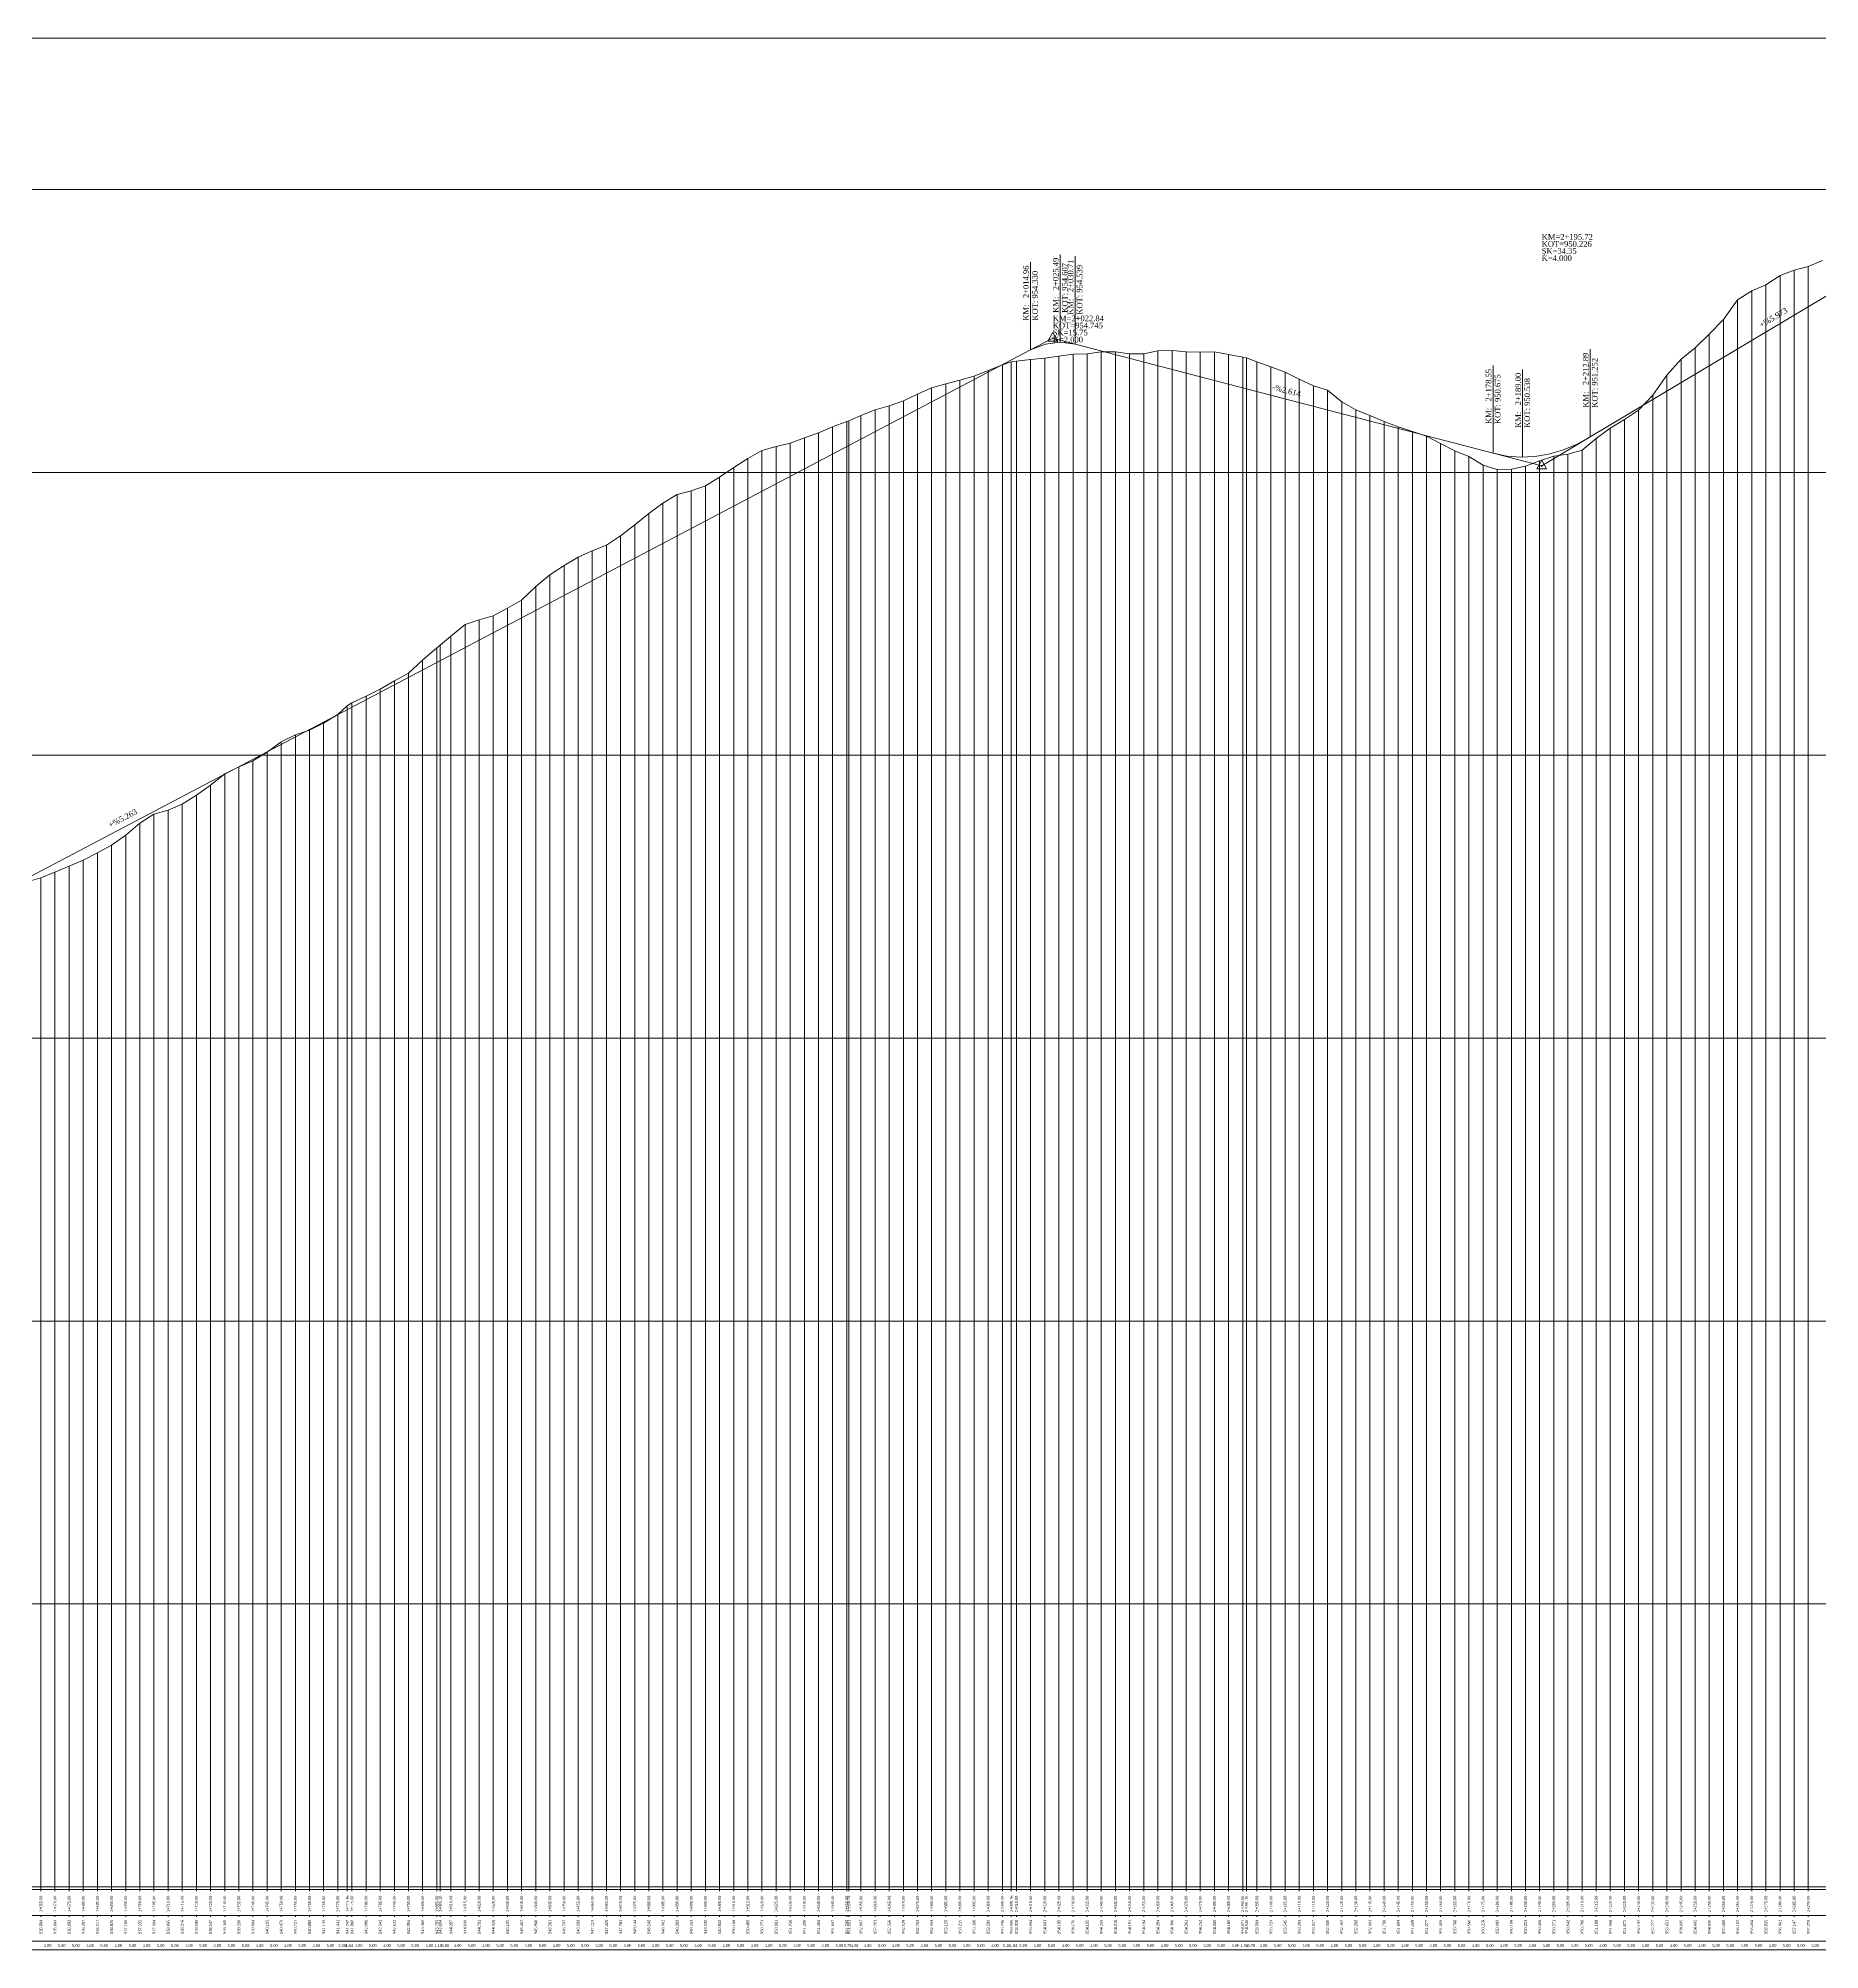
# Model space of a CAD drawing. Header units: metres. Extents: x 478603 to 489313, y 4282657 to 4289463.
# Drawn here: x 484841 to 485471, y 4288760 to 4289436 of the extents above; entities that cross this region are included whole.
import ezdxf

# ---------------------------------------------------------------- set-up
doc = ezdxf.new("R2010")
doc.units = ezdxf.units.M
for name, color, linetype, lineweight in [('PL_SEMBOL', 7, 'Continuous', 0), ('PR_ALINMAN', 1, 'Continuous', 0), ('PR_ENK_ARAMESAFE', 5, 'Continuous', 0), ('PR_ENK_EKSEN1', 5, 'Continuous', 0), ('PR_ENK_EKSEN1D', 1, 'Continuous', 0), ('PR_ENK_KM', 18, 'Continuous', 0), ('PR_ENK_Z', 96, 'Continuous', 0), ('PR_KIYAS', 153, 'Continuous', 0), ('PR_KURP', 2, 'Continuous', 0), ('PR_KURP_MIN', 30, 'Continuous', 0), ('PR_KURP_TF', 4, 'Continuous', 0), ('PR_KURP_TO', 96, 'Continuous', 0), ('PR_PROFIL', 153, 'Continuous', 0), ('PR_TANJANT', 30, 'Continuous', 0)]:
    doc.layers.add(name, color=color, linetype=linetype, lineweight=lineweight)
doc.styles.get("Standard").update_dxf_attribs({"font": 'times.ttf'})

# ---------------------------------------------------------------- blocks, each defined once
blk = doc.blocks.new('3')
at = {"layer": 'PL_SEMBOL'}
for p, q in [((0, 2), (-1.75, -1)), ((0.125, 0.125), (-0.125, -0.125)), ((-0.125, 0.125), (0.125, -0.125)), ((1.75, -1), (0, 2)), ((-1.75, -1), (1.75, -1))]:
    blk.add_line(p, q, dxfattribs=at)

msp = doc.modelspace()

# ---------------------------------------------------------------- linework, layer by layer
at = {"layer": 'PR_ALINMAN'}
for p, q in [((485389.93, 4289295.06), (485522.51, 4289374.24)), ((484552.77, 4288989.39), (485192, 4289325.84)), ((485207.76, 4289327.92), (485355.59, 4289289.29))]:
    msp.add_line(p, q, dxfattribs=at)
at = {"layer": 'PR_ENK_EKSEN1'}
for p, q in [((485457.04, 4289352.16), (485462.04, 4289354.01)), ((485462.04, 4289354.01), (485467.04, 4289355.32)), ((485467.04, 4289355.32), (485472.04, 4289357.44)), ((485442.04, 4289343.57), (485447.04, 4289346.68)), ((485447.04, 4289346.68), (485452.04, 4289348.89)), ((485452.04, 4289348.89), (485457.04, 4289352.16)), ((485437.04, 4289336.63), (485442.04, 4289343.57)), ((485432.04, 4289331.44), (485437.04, 4289336.63)), ((485232.04, 4289324.48), (485237.04, 4289325.48)), ((485237.04, 4289325.48), (485242.04, 4289325.6)), ((485242.04, 4289325.6), (485247.04, 4289325.15)), ((485422.04, 4289322.58), (485427.04, 4289326.58)), ((485427.04, 4289326.58), (485432.04, 4289331.44)), ((485177.04, 4289318.53), (485182.04, 4289320.5)), ((485182.04, 4289320.5), (485185.2, 4289321.58)), ((485185.2, 4289321.58), (485187.04, 4289321.81)), ((485187.04, 4289321.81), (485192.04, 4289322.48)), ((485192.04, 4289322.48), (485197.04, 4289322.96)), ((485197.04, 4289322.96), (485202.04, 4289323.58)), ((485202.04, 4289323.58), (485207.04, 4289324.3)), ((485207.04, 4289324.3), (485212.04, 4289324.48)), ((485212.04, 4289324.48), (485217.04, 4289325.13)), ((485217.04, 4289325.13), (485222.04, 4289325.12)), ((485222.04, 4289325.12), (485227.04, 4289324.45)), ((485227.04, 4289324.45), (485232.04, 4289324.48)), ((485247.04, 4289325.15), (485252.04, 4289325.06)), ((485252.04, 4289325.06), (485257.04, 4289325.21)), ((485257.04, 4289325.21), (485262.04, 4289324.23)), ((485262.04, 4289324.23), (485267.04, 4289323.25)), ((485267.04, 4289323.25), (485268.34, 4289322.99)), ((485268.34, 4289322.99), (485272.04, 4289321.67)), ((485272.04, 4289321.67), (485277.04, 4289319.83)), ((485277.04, 4289319.83), (485282.04, 4289317.98)), ((485417.04, 4289316.85), (485422.04, 4289322.58)), ((485152.04, 4289310.16), (485157.04, 4289312.47)), ((485157.04, 4289312.47), (485162.04, 4289313.79)), ((485162.04, 4289313.79), (485167.04, 4289315.09)), ((485167.04, 4289315.09), (485172.04, 4289316.52)), ((485172.04, 4289316.52), (485177.04, 4289318.53)), ((485282.04, 4289317.98), (485287.04, 4289315.53)), ((485287.04, 4289315.53), (485292.04, 4289313.11)), ((485292.04, 4289313.11), (485297.04, 4289311.64)), ((485412.04, 4289309.8), (485417.04, 4289316.85)), ((485137.04, 4289304.66), (485142.04, 4289306.1)), ((485142.04, 4289306.1), (485147.04, 4289307.83)), ((485147.04, 4289307.83), (485152.04, 4289310.16)), ((485297.04, 4289311.64), (485302.04, 4289307.51)), ((485302.04, 4289307.51), (485307.04, 4289304.7)), ((485407.04, 4289304.51), (485412.04, 4289309.8)), ((485117.04, 4289296.57), (485122.04, 4289298.61)), ((485122.04, 4289298.61), (485127.04, 4289300.5)), ((485127.04, 4289300.5), (485127.74, 4289300.74)), ((485127.74, 4289300.74), (485132.04, 4289302.61)), ((485132.04, 4289302.61), (485137.04, 4289304.66)), ((485307.04, 4289304.7), (485312.04, 4289302.67)), ((485312.04, 4289302.67), (485317.04, 4289300.51)), ((485317.04, 4289300.51), (485322.04, 4289298.67)), ((485322.04, 4289298.67), (485327.04, 4289297.03)), ((485397.04, 4289298.22), (485402.04, 4289301.29)), ((485402.04, 4289301.29), (485407.04, 4289304.51)), ((485102.04, 4289291.65), (485107.04, 4289292.89)), ((485107.04, 4289292.89), (485112.04, 4289294.72)), ((485112.04, 4289294.72), (485117.04, 4289296.57)), ((485327.04, 4289297.03), (485332.04, 4289295.31)), ((485332.04, 4289295.31), (485337.04, 4289292.73)), ((485337.04, 4289292.73), (485342.04, 4289290.21)), ((485387.04, 4289290.4), (485392.04, 4289294.52)), ((485392.04, 4289294.52), (485397.04, 4289298.22)), ((485087.04, 4289284.21), (485092.04, 4289287.42)), ((485092.04, 4289287.42), (485097.04, 4289290.27)), ((485097.04, 4289290.27), (485102.04, 4289291.65)), ((485342.04, 4289290.21), (485347.04, 4289288.2)), ((485347.04, 4289288.2), (485352.04, 4289285.13)), ((485352.04, 4289285.13), (485357.04, 4289283.53)), ((485367.04, 4289284.76), (485372.04, 4289286.61)), ((485372.04, 4289286.61), (485377.04, 4289288.25)), ((485377.04, 4289288.25), (485382.04, 4289288.96)), ((485382.04, 4289288.96), (485387.04, 4289290.4)), ((485077.04, 4289277.84), (485082.04, 4289280.86)), ((485082.04, 4289280.86), (485087.04, 4289284.21)), ((485357.04, 4289283.53), (485362.04, 4289283.63)), ((485362.04, 4289283.63), (485367.04, 4289284.76)), ((485057.04, 4289268), (485062.04, 4289271.66)), ((485062.04, 4289271.66), (485067.04, 4289274.73)), ((485067.04, 4289274.73), (485072.04, 4289276.06)), ((485072.04, 4289276.06), (485077.04, 4289277.84)), ((485052.04, 4289263.98), (485057.04, 4289268)), ((485042.04, 4289256.81), (485047.04, 4289260.16)), ((485047.04, 4289260.16), (485052.04, 4289263.98)), ((485027.04, 4289249.61), (485032.04, 4289252.53)), ((485032.04, 4289252.53), (485037.04, 4289254.76)), ((485037.04, 4289254.76), (485042.04, 4289256.81)), ((485017.04, 4289242.22), (485022.04, 4289246.34)), ((485022.04, 4289246.34), (485027.04, 4289249.61)), ((485012.04, 4289237.41), (485017.04, 4289242.22)), ((484997.04, 4289230.45), (485002.04, 4289231.82)), ((485002.04, 4289231.82), (485007.04, 4289234.49)), ((485007.04, 4289234.49), (485012.04, 4289237.41)), ((484983.23, 4289221.47), (484987.04, 4289224.61)), ((484987.04, 4289224.61), (484992.04, 4289228.72)), ((484992.04, 4289228.72), (484997.04, 4289230.45)), ((484977.04, 4289216.19), (484982.04, 4289220.49)), ((484982.04, 4289220.49), (484983.23, 4289221.47)), ((484967.04, 4289208.86), (484972.04, 4289211.57)), ((484972.04, 4289211.57), (484977.04, 4289216.19)), ((484957.04, 4289203.4), (484962.04, 4289205.94)), ((484962.04, 4289205.94), (484967.04, 4289208.86)), ((484947.04, 4289196.95), (484950.4, 4289200.01)), ((484950.4, 4289200.01), (484952.04, 4289201.13)), ((484952.04, 4289201.13), (484957.04, 4289203.4)), ((484932.04, 4289189.74), (484937.04, 4289191.42)), ((484937.04, 4289191.42), (484942.04, 4289193.93)), ((484942.04, 4289193.93), (484947.04, 4289196.95)), ((484917.04, 4289180.58), (484922.04, 4289183.68)), ((484922.04, 4289183.68), (484927.04, 4289187.33)), ((484927.04, 4289187.33), (484932.04, 4289189.74)), ((484907.04, 4289175.99), (484912.04, 4289178.44)), ((484912.04, 4289178.44), (484917.04, 4289180.58)), ((484897.04, 4289168.39), (484902.04, 4289172)), ((484902.04, 4289172), (484907.04, 4289175.99)), ((484887.04, 4289163.19), (484892.04, 4289165.3)), ((484892.04, 4289165.3), (484897.04, 4289168.39)), ((484872.04, 4289154.33), (484877.04, 4289158.48)), ((484877.04, 4289158.48), (484882.04, 4289161.68)), ((484882.04, 4289161.68), (484887.04, 4289163.19)), ((484862.04, 4289148.05), (484867.04, 4289150.78)), ((484867.04, 4289150.78), (484872.04, 4289154.33)), ((484847.04, 4289141.23), (484852.04, 4289143.36)), ((484852.04, 4289143.36), (484857.04, 4289145.41)), ((484857.04, 4289145.41), (484862.04, 4289148.05)), ((484837.04, 4289137.76), (484842.04, 4289139.17)), ((484842.04, 4289139.17), (484847.04, 4289141.23))]:
    msp.add_line(p, q, dxfattribs=at)
at = {"layer": 'PR_ENK_EKSEN1D'}
for p, q in [((485462.04, 4288781.54), (485462.04, 4289354.01)), ((485467.04, 4288781.54), (485467.04, 4289355.32)), ((485447.04, 4288781.54), (485447.04, 4289346.68)), ((485452.04, 4288781.54), (485452.04, 4289348.89)), ((485457.04, 4288781.54), (485457.04, 4289352.16)), ((485442.04, 4288781.54), (485442.04, 4289343.57)), ((485437.04, 4288781.54), (485437.04, 4289336.63)), ((485237.04, 4288781.54), (485237.04, 4289325.48)), ((485242.04, 4288781.54), (485242.04, 4289325.6)), ((485427.04, 4288781.54), (485427.04, 4289326.58)), ((485432.04, 4288781.54), (485432.04, 4289331.44)), ((485182.04, 4288781.54), (485182.04, 4289320.5)), ((485185.2, 4288781.54), (485185.2, 4289321.58)), ((485187.04, 4288781.54), (485187.04, 4289321.81)), ((485192.04, 4288781.54), (485192.04, 4289322.48)), ((485197.04, 4288781.54), (485197.04, 4289322.96)), ((485202.04, 4288781.54), (485202.04, 4289323.58)), ((485207.04, 4288781.54), (485207.04, 4289324.3)), ((485212.04, 4288781.54), (485212.04, 4289324.48)), ((485217.04, 4288781.54), (485217.04, 4289325.13)), ((485222.04, 4288781.54), (485222.04, 4289325.12)), ((485227.04, 4288781.54), (485227.04, 4289324.45)), ((485232.04, 4288781.54), (485232.04, 4289324.48)), ((485247.04, 4288781.54), (485247.04, 4289325.15)), ((485252.04, 4288781.54), (485252.04, 4289325.06)), ((485257.04, 4288781.54), (485257.04, 4289325.21)), ((485262.04, 4288781.54), (485262.04, 4289324.23)), ((485267.04, 4288781.54), (485267.04, 4289323.25)), ((485268.34, 4288781.54), (485268.34, 4289322.99)), ((485272.04, 4288781.54), (485272.04, 4289321.67)), ((485277.04, 4288781.54), (485277.04, 4289319.83)), ((485422.04, 4288781.54), (485422.04, 4289322.58)), ((485157.04, 4288781.54), (485157.04, 4289312.47)), ((485162.04, 4288781.54), (485162.04, 4289313.79)), ((485167.04, 4288781.54), (485167.04, 4289315.09)), ((485172.04, 4288781.54), (485172.04, 4289316.52)), ((485177.04, 4288781.54), (485177.04, 4289318.53)), ((485282.04, 4288781.54), (485282.04, 4289317.98)), ((485287.04, 4288781.54), (485287.04, 4289315.53)), ((485292.04, 4288781.54), (485292.04, 4289313.11)), ((485417.04, 4288781.54), (485417.04, 4289316.85)), ((485142.04, 4288781.54), (485142.04, 4289306.1)), ((485147.04, 4288781.54), (485147.04, 4289307.83)), ((485152.04, 4288781.54), (485152.04, 4289310.16)), ((485297.04, 4288781.54), (485297.04, 4289311.64)), ((485302.04, 4288781.54), (485302.04, 4289307.51)), ((485412.04, 4288781.54), (485412.04, 4289309.8)), ((485122.04, 4288781.54), (485122.04, 4289298.61)), ((485127.04, 4288781.54), (485127.04, 4289300.5)), ((485127.74, 4288781.54), (485127.74, 4289300.74)), ((485132.04, 4288781.54), (485132.04, 4289302.61)), ((485137.04, 4288781.54), (485137.04, 4289304.66)), ((485307.04, 4288781.54), (485307.04, 4289304.7)), ((485312.04, 4288781.54), (485312.04, 4289302.67)), ((485317.04, 4288781.54), (485317.04, 4289300.51)), ((485322.04, 4288781.54), (485322.04, 4289298.67)), ((485402.04, 4288781.54), (485402.04, 4289301.29)), ((485407.04, 4288781.54), (485407.04, 4289304.51)), ((485107.04, 4288781.54), (485107.04, 4289292.89)), ((485112.04, 4288781.54), (485112.04, 4289294.72)), ((485117.04, 4288781.54), (485117.04, 4289296.57)), ((485327.04, 4288781.54), (485327.04, 4289297.03)), ((485332.04, 4288781.54), (485332.04, 4289295.31)), ((485337.04, 4288781.54), (485337.04, 4289292.73)), ((485392.04, 4288781.54), (485392.04, 4289294.52)), ((485397.04, 4288781.54), (485397.04, 4289298.22)), ((485092.04, 4288781.54), (485092.04, 4289287.42)), ((485097.04, 4288781.54), (485097.04, 4289290.27)), ((485102.04, 4288781.54), (485102.04, 4289291.65)), ((485342.04, 4288781.54), (485342.04, 4289290.21)), ((485347.04, 4288781.54), (485347.04, 4289288.2)), ((485352.04, 4288781.54), (485352.04, 4289285.13)), ((485372.04, 4288781.54), (485372.04, 4289286.61)), ((485377.04, 4288781.54), (485377.04, 4289288.25)), ((485382.04, 4288781.54), (485382.04, 4289288.96)), ((485387.04, 4288781.54), (485387.04, 4289290.4)), ((485082.04, 4288781.54), (485082.04, 4289280.86)), ((485087.04, 4288781.54), (485087.04, 4289284.21)), ((485357.04, 4288781.54), (485357.04, 4289283.53)), ((485362.04, 4288781.54), (485362.04, 4289283.63)), ((485367.04, 4288781.54), (485367.04, 4289284.76)), ((485062.04, 4288781.54), (485062.04, 4289271.66)), ((485067.04, 4288781.54), (485067.04, 4289274.73)), ((485072.04, 4288781.54), (485072.04, 4289276.06)), ((485077.04, 4288781.54), (485077.04, 4289277.84)), ((485057.04, 4288781.54), (485057.04, 4289268)), ((485047.04, 4288781.54), (485047.04, 4289260.16)), ((485052.04, 4288781.54), (485052.04, 4289263.98)), ((485032.04, 4288781.54), (485032.04, 4289252.53)), ((485037.04, 4288781.54), (485037.04, 4289254.76)), ((485042.04, 4288781.54), (485042.04, 4289256.81)), ((485022.04, 4288781.54), (485022.04, 4289246.34)), ((485027.04, 4288781.54), (485027.04, 4289249.61)), ((485017.04, 4288781.54), (485017.04, 4289242.22)), ((485002.04, 4288781.54), (485002.04, 4289231.82)), ((485007.04, 4288781.54), (485007.04, 4289234.49)), ((485012.04, 4288781.54), (485012.04, 4289237.41)), ((484987.04, 4288781.54), (484987.04, 4289224.61)), ((484992.04, 4288781.54), (484992.04, 4289228.72)), ((484997.04, 4288781.54), (484997.04, 4289230.45)), ((484982.04, 4288781.54), (484982.04, 4289220.49)), ((484983.23, 4288781.54), (484983.23, 4289221.47)), ((484972.04, 4288781.54), (484972.04, 4289211.57)), ((484977.04, 4288781.54), (484977.04, 4289216.19)), ((484962.04, 4288781.54), (484962.04, 4289205.94)), ((484967.04, 4288781.54), (484967.04, 4289208.86)), ((484950.4, 4288781.54), (484950.4, 4289200.01)), ((484952.04, 4288781.54), (484952.04, 4289201.13)), ((484957.04, 4288781.54), (484957.04, 4289203.4)), ((484937.04, 4288781.54), (484937.04, 4289191.42)), ((484942.04, 4288781.54), (484942.04, 4289193.93)), ((484947.04, 4288781.54), (484947.04, 4289196.95)), ((484922.04, 4288781.54), (484922.04, 4289183.68)), ((484927.04, 4288781.54), (484927.04, 4289187.33)), ((484932.04, 4288781.54), (484932.04, 4289189.74)), ((484912.04, 4288781.54), (484912.04, 4289178.44)), ((484917.04, 4288781.54), (484917.04, 4289180.58)), ((484902.04, 4288781.54), (484902.04, 4289172)), ((484907.04, 4288781.54), (484907.04, 4289175.99)), ((484892.04, 4288781.54), (484892.04, 4289165.3)), ((484897.04, 4288781.54), (484897.04, 4289168.39)), ((484877.04, 4288781.54), (484877.04, 4289158.48)), ((484882.04, 4288781.54), (484882.04, 4289161.68)), ((484887.04, 4288781.54), (484887.04, 4289163.19)), ((484867.04, 4288781.54), (484867.04, 4289150.78)), ((484872.04, 4288781.54), (484872.04, 4289154.33)), ((484852.04, 4288781.54), (484852.04, 4289143.36)), ((484857.04, 4288781.54), (484857.04, 4289145.41)), ((484862.04, 4288781.54), (484862.04, 4289148.05)), ((484842.04, 4288781.54), (484842.04, 4289139.17)), ((484847.04, 4288781.54), (484847.04, 4289141.23))]:
    msp.add_line(p, q, dxfattribs=at)
at = {"layer": 'PR_KIYAS'}
for p, q in [((483177.04, 4289382.54), (486082.53, 4289382.54)), ((483177.04, 4289282.54), (486082.53, 4289282.54)), ((483177.04, 4289182.54), (486082.53, 4289182.54)), ((483177.04, 4289082.54), (486082.53, 4289082.54)), ((483177.04, 4288982.54), (486082.53, 4288982.54)), ((483177.04, 4288882.54), (486082.53, 4288882.54)), ((483177.04, 4288782.54), (486082.53, 4288782.54))]:
    msp.add_line(p, q, dxfattribs=at)
at = {"layer": 'PR_KURP'}
for p, q in [((485192, 4289325.84), (485197.25, 4289327.91)), ((485197.25, 4289327.91), (485202.5, 4289328.61)), ((485202.5, 4289328.61), (485207.76, 4289327.92)), ((485380.12, 4289290.4), (485385.03, 4289292.43)), ((485385.03, 4289292.43), (485389.93, 4289295.06)), ((485355.59, 4289289.29), (485360.49, 4289288.31)), ((485360.49, 4289288.31), (485365.4, 4289287.93)), ((485365.4, 4289287.93), (485370.31, 4289288.15)), ((485370.31, 4289288.15), (485375.21, 4289288.97)), ((485375.21, 4289288.97), (485380.12, 4289290.4))]:
    msp.add_line(p, q, dxfattribs=at)
at = {"layer": 'PR_KURP_MIN'}
for p, q in [((485202.53, 4289328.61), (485202.53, 4289359.61)), ((485366.04, 4289287.92), (485366.04, 4289318.92))]:
    msp.add_line(p, q, dxfattribs=at)
at = {"layer": 'PR_KURP_TF'}
for p, q in [((485207.76, 4289327.92), (485207.76, 4289358.92)), ((485389.93, 4289295.06), (485389.93, 4289326.06))]:
    msp.add_line(p, q, dxfattribs=at)
at = {"layer": 'PR_KURP_TO'}
for p, q in [((485192, 4289325.84), (485192, 4289356.84)), ((485355.59, 4289289.29), (485355.59, 4289320.29))]:
    msp.add_line(p, q, dxfattribs=at)
at = {"layer": 'PR_PROFIL'}
for p, q in [((483177.04, 4289436.01), (486082.53, 4289436.01)), ((483157.04, 4288781.54), (486082.53, 4288781.54)), ((484842.04, 4288781.04), (484842.04, 4288781.54)), ((484847.04, 4288781.04), (484847.04, 4288781.54)), ((484852.04, 4288781.04), (484852.04, 4288781.54)), ((484857.04, 4288781.04), (484857.04, 4288781.54)), ((484862.04, 4288781.04), (484862.04, 4288781.54)), ((484867.04, 4288781.04), (484867.04, 4288781.54)), ((484872.04, 4288781.04), (484872.04, 4288781.54)), ((484877.04, 4288781.04), (484877.04, 4288781.54)), ((484882.04, 4288781.04), (484882.04, 4288781.54)), ((484887.04, 4288781.04), (484887.04, 4288781.54)), ((484892.04, 4288781.04), (484892.04, 4288781.54)), ((484897.04, 4288781.04), (484897.04, 4288781.54)), ((484902.04, 4288781.04), (484902.04, 4288781.54)), ((484907.04, 4288781.04), (484907.04, 4288781.54)), ((484912.04, 4288781.04), (484912.04, 4288781.54)), ((484917.04, 4288781.04), (484917.04, 4288781.54)), ((484922.04, 4288781.04), (484922.04, 4288781.54)), ((484927.04, 4288781.04), (484927.04, 4288781.54)), ((484932.04, 4288781.04), (484932.04, 4288781.54)), ((484937.04, 4288781.04), (484937.04, 4288781.54)), ((484942.04, 4288781.04), (484942.04, 4288781.54)), ((484947.04, 4288781.04), (484947.04, 4288781.54)), ((484950.4, 4288781.04), (484950.4, 4288781.54)), ((484952.04, 4288781.04), (484952.04, 4288781.54)), ((484957.04, 4288781.04), (484957.04, 4288781.54)), ((484962.04, 4288781.04), (484962.04, 4288781.54)), ((484967.04, 4288781.04), (484967.04, 4288781.54)), ((484972.04, 4288781.04), (484972.04, 4288781.54)), ((484977.04, 4288781.04), (484977.04, 4288781.54)), ((484982.04, 4288781.04), (484982.04, 4288781.54)), ((484983.23, 4288781.04), (484983.23, 4288781.54)), ((484987.04, 4288781.04), (484987.04, 4288781.54)), ((484992.04, 4288781.04), (484992.04, 4288781.54)), ((484997.04, 4288781.04), (484997.04, 4288781.54)), ((485002.04, 4288781.04), (485002.04, 4288781.54)), ((485007.04, 4288781.04), (485007.04, 4288781.54)), ((485012.04, 4288781.04), (485012.04, 4288781.54)), ((485017.04, 4288781.04), (485017.04, 4288781.54)), ((485022.04, 4288781.04), (485022.04, 4288781.54)), ((485027.04, 4288781.04), (485027.04, 4288781.54)), ((485032.04, 4288781.04), (485032.04, 4288781.54)), ((485037.04, 4288781.04), (485037.04, 4288781.54)), ((485042.04, 4288781.04), (485042.04, 4288781.54)), ((485047.04, 4288781.04), (485047.04, 4288781.54)), ((485052.04, 4288781.04), (485052.04, 4288781.54)), ((485057.04, 4288781.04), (485057.04, 4288781.54)), ((485062.04, 4288781.04), (485062.04, 4288781.54)), ((485067.04, 4288781.04), (485067.04, 4288781.54)), ((485072.04, 4288781.04), (485072.04, 4288781.54)), ((485077.04, 4288781.04), (485077.04, 4288781.54)), ((485082.04, 4288781.04), (485082.04, 4288781.54)), ((485087.04, 4288781.04), (485087.04, 4288781.54)), ((485092.04, 4288781.04), (485092.04, 4288781.54)), ((485097.04, 4288781.04), (485097.04, 4288781.54)), ((485102.04, 4288781.04), (485102.04, 4288781.54)), ((485107.04, 4288781.04), (485107.04, 4288781.54)), ((485112.04, 4288781.04), (485112.04, 4288781.54)), ((485117.04, 4288781.04), (485117.04, 4288781.54)), ((485122.04, 4288781.04), (485122.04, 4288781.54)), ((485127.04, 4288781.04), (485127.04, 4288781.54)), ((485127.74, 4288781.04), (485127.74, 4288781.54)), ((485132.04, 4288781.04), (485132.04, 4288781.54)), ((485137.04, 4288781.04), (485137.04, 4288781.54)), ((485142.04, 4288781.04), (485142.04, 4288781.54)), ((485147.04, 4288781.04), (485147.04, 4288781.54)), ((485152.04, 4288781.04), (485152.04, 4288781.54)), ((485157.04, 4288781.04), (485157.04, 4288781.54)), ((485162.04, 4288781.04), (485162.04, 4288781.54)), ((485167.04, 4288781.04), (485167.04, 4288781.54)), ((485172.04, 4288781.04), (485172.04, 4288781.54)), ((485177.04, 4288781.04), (485177.04, 4288781.54)), ((485182.04, 4288781.04), (485182.04, 4288781.54)), ((485185.2, 4288781.04), (485185.2, 4288781.54)), ((485187.04, 4288781.04), (485187.04, 4288781.54)), ((485192.04, 4288781.04), (485192.04, 4288781.54)), ((485197.04, 4288781.04), (485197.04, 4288781.54)), ((485202.04, 4288781.04), (485202.04, 4288781.54)), ((485207.04, 4288781.04), (485207.04, 4288781.54)), ((485212.04, 4288781.04), (485212.04, 4288781.54)), ((485217.04, 4288781.04), (485217.04, 4288781.54)), ((485222.04, 4288781.04), (485222.04, 4288781.54)), ((485227.04, 4288781.04), (485227.04, 4288781.54)), ((485232.04, 4288781.04), (485232.04, 4288781.54)), ((485237.04, 4288781.04), (485237.04, 4288781.54)), ((485242.04, 4288781.04), (485242.04, 4288781.54)), ((485247.04, 4288781.04), (485247.04, 4288781.54)), ((485252.04, 4288781.04), (485252.04, 4288781.54)), ((485257.04, 4288781.04), (485257.04, 4288781.54)), ((485262.04, 4288781.04), (485262.04, 4288781.54)), ((485267.04, 4288781.04), (485267.04, 4288781.54)), ((485268.34, 4288781.04), (485268.34, 4288781.54)), ((485272.04, 4288781.04), (485272.04, 4288781.54)), ((485277.04, 4288781.04), (485277.04, 4288781.54)), ((485282.04, 4288781.04), (485282.04, 4288781.54)), ((485287.04, 4288781.04), (485287.04, 4288781.54)), ((485292.04, 4288781.04), (485292.04, 4288781.54)), ((485297.04, 4288781.04), (485297.04, 4288781.54)), ((485302.04, 4288781.04), (485302.04, 4288781.54)), ((485307.04, 4288781.04), (485307.04, 4288781.54)), ((485312.04, 4288781.04), (485312.04, 4288781.54)), ((485317.04, 4288781.04), (485317.04, 4288781.54)), ((485322.04, 4288781.04), (485322.04, 4288781.54)), ((485327.04, 4288781.04), (485327.04, 4288781.54)), ((485332.04, 4288781.04), (485332.04, 4288781.54)), ((485337.04, 4288781.04), (485337.04, 4288781.54)), ((485342.04, 4288781.04), (485342.04, 4288781.54)), ((485347.04, 4288781.04), (485347.04, 4288781.54)), ((485352.04, 4288781.04), (485352.04, 4288781.54)), ((485357.04, 4288781.04), (485357.04, 4288781.54)), ((485362.04, 4288781.04), (485362.04, 4288781.54)), ((485367.04, 4288781.04), (485367.04, 4288781.54)), ((485372.04, 4288781.04), (485372.04, 4288781.54)), ((485377.04, 4288781.04), (485377.04, 4288781.54)), ((485382.04, 4288781.04), (485382.04, 4288781.54)), ((485387.04, 4288781.04), (485387.04, 4288781.54)), ((485392.04, 4288781.04), (485392.04, 4288781.54)), ((485397.04, 4288781.04), (485397.04, 4288781.54)), ((485402.04, 4288781.04), (485402.04, 4288781.54)), ((485407.04, 4288781.04), (485407.04, 4288781.54)), ((485412.04, 4288781.04), (485412.04, 4288781.54)), ((485417.04, 4288781.04), (485417.04, 4288781.54)), ((485422.04, 4288781.04), (485422.04, 4288781.54)), ((485427.04, 4288781.04), (485427.04, 4288781.54)), ((485432.04, 4288781.04), (485432.04, 4288781.54)), ((485437.04, 4288781.04), (485437.04, 4288781.54)), ((485442.04, 4288781.04), (485442.04, 4288781.54)), ((485447.04, 4288781.04), (485447.04, 4288781.54)), ((485452.04, 4288781.04), (485452.04, 4288781.54)), ((485457.04, 4288781.04), (485457.04, 4288781.54)), ((485462.04, 4288781.04), (485462.04, 4288781.54)), ((485467.04, 4288781.04), (485467.04, 4288781.54)), ((483157.04, 4288772.41), (486082.53, 4288772.41)), ((484842.04, 4288771.91), (484842.04, 4288772.41)), ((484847.04, 4288771.91), (484847.04, 4288772.41)), ((484852.04, 4288771.91), (484852.04, 4288772.41)), ((484857.04, 4288771.91), (484857.04, 4288772.41)), ((484862.04, 4288771.91), (484862.04, 4288772.41)), ((484867.04, 4288771.91), (484867.04, 4288772.41)), ((484872.04, 4288771.91), (484872.04, 4288772.41)), ((484877.04, 4288771.91), (484877.04, 4288772.41)), ((484882.04, 4288771.91), (484882.04, 4288772.41)), ((484887.04, 4288771.91), (484887.04, 4288772.41)), ((484892.04, 4288771.91), (484892.04, 4288772.41)), ((484897.04, 4288771.91), (484897.04, 4288772.41)), ((484902.04, 4288771.91), (484902.04, 4288772.41)), ((484907.04, 4288771.91), (484907.04, 4288772.41)), ((484912.04, 4288771.91), (484912.04, 4288772.41)), ((484917.04, 4288771.91), (484917.04, 4288772.41)), ((484922.04, 4288771.91), (484922.04, 4288772.41)), ((484927.04, 4288771.91), (484927.04, 4288772.41)), ((484932.04, 4288771.91), (484932.04, 4288772.41)), ((484937.04, 4288771.91), (484937.04, 4288772.41)), ((484942.04, 4288771.91), (484942.04, 4288772.41)), ((484947.04, 4288771.91), (484947.04, 4288772.41)), ((484950.4, 4288771.91), (484950.4, 4288772.41)), ((484952.04, 4288771.91), (484952.04, 4288772.41)), ((484957.04, 4288771.91), (484957.04, 4288772.41)), ((484962.04, 4288771.91), (484962.04, 4288772.41)), ((484967.04, 4288771.91), (484967.04, 4288772.41)), ((484972.04, 4288771.91), (484972.04, 4288772.41)), ((484977.04, 4288771.91), (484977.04, 4288772.41)), ((484982.04, 4288771.91), (484982.04, 4288772.41)), ((484983.23, 4288771.91), (484983.23, 4288772.41)), ((484987.04, 4288771.91), (484987.04, 4288772.41)), ((484992.04, 4288771.91), (484992.04, 4288772.41)), ((484997.04, 4288771.91), (484997.04, 4288772.41)), ((485002.04, 4288771.91), (485002.04, 4288772.41)), ((485007.04, 4288771.91), (485007.04, 4288772.41)), ((485012.04, 4288771.91), (485012.04, 4288772.41)), ((485017.04, 4288771.91), (485017.04, 4288772.41)), ((485022.04, 4288771.91), (485022.04, 4288772.41)), ((485027.04, 4288771.91), (485027.04, 4288772.41)), ((485032.04, 4288771.91), (485032.04, 4288772.41)), ((485037.04, 4288771.91), (485037.04, 4288772.41)), ((485042.04, 4288771.91), (485042.04, 4288772.41)), ((485047.04, 4288771.91), (485047.04, 4288772.41)), ((485052.04, 4288771.91), (485052.04, 4288772.41)), ((485057.04, 4288771.91), (485057.04, 4288772.41)), ((485062.04, 4288771.91), (485062.04, 4288772.41)), ((485067.04, 4288771.91), (485067.04, 4288772.41)), ((485072.04, 4288771.91), (485072.04, 4288772.41)), ((485077.04, 4288771.91), (485077.04, 4288772.41)), ((485082.04, 4288771.91), (485082.04, 4288772.41)), ((485087.04, 4288771.91), (485087.04, 4288772.41)), ((485092.04, 4288771.91), (485092.04, 4288772.41)), ((485097.04, 4288771.91), (485097.04, 4288772.41)), ((485102.04, 4288771.91), (485102.04, 4288772.41)), ((485107.04, 4288771.91), (485107.04, 4288772.41)), ((485112.04, 4288771.91), (485112.04, 4288772.41)), ((485117.04, 4288771.91), (485117.04, 4288772.41)), ((485122.04, 4288771.91), (485122.04, 4288772.41)), ((485127.04, 4288771.91), (485127.04, 4288772.41)), ((485127.74, 4288771.91), (485127.74, 4288772.41)), ((485132.04, 4288771.91), (485132.04, 4288772.41)), ((485137.04, 4288771.91), (485137.04, 4288772.41)), ((485142.04, 4288771.91), (485142.04, 4288772.41)), ((485147.04, 4288771.91), (485147.04, 4288772.41)), ((485152.04, 4288771.91), (485152.04, 4288772.41)), ((485157.04, 4288771.91), (485157.04, 4288772.41)), ((485162.04, 4288771.91), (485162.04, 4288772.41)), ((485167.04, 4288771.91), (485167.04, 4288772.41)), ((485172.04, 4288771.91), (485172.04, 4288772.41)), ((485177.04, 4288771.91), (485177.04, 4288772.41)), ((485182.04, 4288771.91), (485182.04, 4288772.41)), ((485185.2, 4288771.91), (485185.2, 4288772.41)), ((485187.04, 4288771.91), (485187.04, 4288772.41)), ((485192.04, 4288771.91), (485192.04, 4288772.41)), ((485197.04, 4288771.91), (485197.04, 4288772.41)), ((485202.04, 4288771.91), (485202.04, 4288772.41)), ((485207.04, 4288771.91), (485207.04, 4288772.41)), ((485212.04, 4288771.91), (485212.04, 4288772.41)), ((485217.04, 4288771.91), (485217.04, 4288772.41)), ((485222.04, 4288771.91), (485222.04, 4288772.41)), ((485227.04, 4288771.91), (485227.04, 4288772.41)), ((485232.04, 4288771.91), (485232.04, 4288772.41)), ((485237.04, 4288771.91), (485237.04, 4288772.41)), ((485242.04, 4288771.91), (485242.04, 4288772.41)), ((485247.04, 4288771.91), (485247.04, 4288772.41)), ((485252.04, 4288771.91), (485252.04, 4288772.41)), ((485257.04, 4288771.91), (485257.04, 4288772.41)), ((485262.04, 4288771.91), (485262.04, 4288772.41)), ((485267.04, 4288771.91), (485267.04, 4288772.41)), ((485268.34, 4288771.91), (485268.34, 4288772.41)), ((485272.04, 4288771.91), (485272.04, 4288772.41)), ((485277.04, 4288771.91), (485277.04, 4288772.41)), ((485282.04, 4288771.91), (485282.04, 4288772.41)), ((485287.04, 4288771.91), (485287.04, 4288772.41)), ((485292.04, 4288771.91), (485292.04, 4288772.41)), ((485297.04, 4288771.91), (485297.04, 4288772.41)), ((485302.04, 4288771.91), (485302.04, 4288772.41)), ((485307.04, 4288771.91), (485307.04, 4288772.41)), ((485312.04, 4288771.91), (485312.04, 4288772.41)), ((485317.04, 4288771.91), (485317.04, 4288772.41)), ((485322.04, 4288771.91), (485322.04, 4288772.41)), ((485327.04, 4288771.91), (485327.04, 4288772.41)), ((485332.04, 4288771.91), (485332.04, 4288772.41)), ((485337.04, 4288771.91), (485337.04, 4288772.41)), ((485342.04, 4288771.91), (485342.04, 4288772.41)), ((485347.04, 4288771.91), (485347.04, 4288772.41)), ((485352.04, 4288771.91), (485352.04, 4288772.41)), ((485357.04, 4288771.91), (485357.04, 4288772.41)), ((485362.04, 4288771.91), (485362.04, 4288772.41)), ((485367.04, 4288771.91), (485367.04, 4288772.41)), ((485372.04, 4288771.91), (485372.04, 4288772.41)), ((485377.04, 4288771.91), (485377.04, 4288772.41)), ((485382.04, 4288771.91), (485382.04, 4288772.41)), ((485387.04, 4288771.91), (485387.04, 4288772.41)), ((485392.04, 4288771.91), (485392.04, 4288772.41)), ((485397.04, 4288771.91), (485397.04, 4288772.41)), ((485402.04, 4288771.91), (485402.04, 4288772.41)), ((485407.04, 4288771.91), (485407.04, 4288772.41)), ((485412.04, 4288771.91), (485412.04, 4288772.41)), ((485417.04, 4288771.91), (485417.04, 4288772.41)), ((485422.04, 4288771.91), (485422.04, 4288772.41)), ((485427.04, 4288771.91), (485427.04, 4288772.41)), ((485432.04, 4288771.91), (485432.04, 4288772.41)), ((485437.04, 4288771.91), (485437.04, 4288772.41)), ((485442.04, 4288771.91), (485442.04, 4288772.41)), ((485447.04, 4288771.91), (485447.04, 4288772.41)), ((485452.04, 4288771.91), (485452.04, 4288772.41)), ((485457.04, 4288771.91), (485457.04, 4288772.41)), ((485462.04, 4288771.91), (485462.04, 4288772.41)), ((485467.04, 4288771.91), (485467.04, 4288772.41)), ((483157.04, 4288763.29), (486082.53, 4288763.29)), ((483157.04, 4288760.29), (486082.53, 4288760.29))]:
    msp.add_line(p, q, dxfattribs=at)
at = {"layer": 'PR_TANJANT'}
for p, q in [((485192, 4289325.84), (485199.88, 4289329.98)), ((485199.88, 4289329.98), (485207.76, 4289327.92)), ((485372.76, 4289284.8), (485389.93, 4289295.06)), ((485355.59, 4289289.29), (485372.76, 4289284.8))]:
    msp.add_line(p, q, dxfattribs=at)

# ---------------------------------------------------------------- block references
at = {"layer": 'PR_ALINMAN'}
for p in [(485199.88, 4289329.98), (485372.76, 4289284.8)]:
    msp.add_blockref('3', p, dxfattribs=at)

# ---------------------------------------------------------------- texts
for s, p in [('KM=2+195.72', (485372.76, 4289364.8)), ('KOT=950.226', (485372.76, 4289362.3)), ('K=4.000', (485372.76, 4289357.3)), ('ŞK=34.35', (485372.76, 4289359.8)), ('KM=2+022.84', (485199.88, 4289335.98)), ('KOT=954.745', (485199.88, 4289333.48)), ('ŞK=15.75', (485199.88, 4289330.98)), ('K=2.000', (485199.88, 4289328.48))]:
    msp.add_text(s, height=2, dxfattribs=at).set_placement(p)
for s, rotation, p in [('+%5.973', 30.84926, (485450.47, 4289333.55)), ('-%2.614', 345.35264, (485277.3, 4289311.82)), ('+%5.263', 27.75906, (484866.59, 4289156.82))]:
    msp.add_text(s, height=2, rotation=rotation, dxfattribs=at).set_placement(p)
at = {"layer": 'PR_ENK_ARAMESAFE'}
for s, p in [('5.00', (484843.1, 4288761.29)), ('5.00', (484848.1, 4288761.29)), ('5.00', (484853.1, 4288761.29)), ('5.00', (484858.1, 4288761.29)), ('5.00', (484863.1, 4288761.29)), ('5.00', (484868.1, 4288761.29)), ('5.00', (484873.1, 4288761.29)), ('5.00', (484878.1, 4288761.29)), ('5.00', (484883.1, 4288761.29)), ('5.00', (484888.1, 4288761.29)), ('5.00', (484893.1, 4288761.29)), ('5.00', (484898.1, 4288761.29)), ('5.00', (484903.1, 4288761.29)), ('5.00', (484908.1, 4288761.29)), ('5.00', (484913.1, 4288761.29)), ('5.00', (484918.1, 4288761.29)), ('5.00', (484923.1, 4288761.29)), ('5.00', (484928.1, 4288761.29)), ('5.00', (484933.1, 4288761.29)), ('5.00', (484938.1, 4288761.29)), ('5.00', (484943.1, 4288761.29)), ('3.36', (484947.28, 4288761.29)), ('1.64', (484949.78, 4288761.29)), ('5.00', (484953.1, 4288761.29)), ('5.00', (484958.1, 4288761.29)), ('5.00', (484963.1, 4288761.29)), ('5.00', (484968.1, 4288761.29)), ('5.00', (484973.1, 4288761.29)), ('5.00', (484978.1, 4288761.29)), ('1.19', (484981.2, 4288761.29)), ('3.81', (484983.7, 4288761.29)), ('5.00', (484988.1, 4288761.29)), ('5.00', (484993.1, 4288761.29)), ('5.00', (484998.1, 4288761.29)), ('5.00', (485003.1, 4288761.29)), ('5.00', (485008.1, 4288761.29)), ('5.00', (485013.1, 4288761.29)), ('5.00', (485018.1, 4288761.29)), ('5.00', (485023.1, 4288761.29)), ('5.00', (485028.1, 4288761.29)), ('5.00', (485033.1, 4288761.29)), ('5.00', (485038.1, 4288761.29)), ('5.00', (485043.1, 4288761.29)), ('5.00', (485048.1, 4288761.29)), ('5.00', (485053.1, 4288761.29)), ('5.00', (485058.1, 4288761.29)), ('5.00', (485063.1, 4288761.29)), ('5.00', (485068.1, 4288761.29)), ('5.00', (485073.1, 4288761.29)), ('5.00', (485078.1, 4288761.29)), ('5.00', (485083.1, 4288761.29)), ('5.00', (485088.1, 4288761.29)), ('5.00', (485093.1, 4288761.29)), ('5.00', (485098.1, 4288761.29)), ('5.00', (485103.1, 4288761.29)), ('5.00', (485108.1, 4288761.29)), ('5.00', (485113.1, 4288761.29)), ('5.00', (485118.1, 4288761.29)), ('5.00', (485123.1, 4288761.29)), ('0.70', (485125.95, 4288761.29)), ('4.30', (485128.45, 4288761.29)), ('5.00', (485133.1, 4288761.29)), ('5.00', (485138.1, 4288761.29)), ('5.00', (485143.1, 4288761.29)), ('5.00', (485148.1, 4288761.29)), ('5.00', (485153.1, 4288761.29)), ('5.00', (485158.1, 4288761.29)), ('5.00', (485163.1, 4288761.29)), ('5.00', (485168.1, 4288761.29)), ('5.00', (485173.1, 4288761.29)), ('5.00', (485178.1, 4288761.29)), ('3.16', (485182.18, 4288761.29)), ('1.84', (485184.68, 4288761.29)), ('5.00', (485188.1, 4288761.29)), ('5.00', (485193.1, 4288761.29)), ('5.00', (485198.1, 4288761.29)), ('5.00', (485203.1, 4288761.29)), ('5.00', (485208.1, 4288761.29)), ('5.00', (485213.1, 4288761.29)), ('5.00', (485218.1, 4288761.29)), ('5.00', (485223.1, 4288761.29)), ('5.00', (485228.1, 4288761.29)), ('5.00', (485233.1, 4288761.29)), ('5.00', (485238.1, 4288761.29)), ('5.00', (485243.1, 4288761.29)), ('5.00', (485248.1, 4288761.29)), ('5.00', (485253.1, 4288761.29)), ('5.00', (485258.1, 4288761.29)), ('5.00', (485263.1, 4288761.29)), ('1.30', (485266.25, 4288761.29)), ('3.70', (485268.75, 4288761.29)), ('5.00', (485273.1, 4288761.29)), ('5.00', (485278.1, 4288761.29)), ('5.00', (485283.1, 4288761.29)), ('5.00', (485288.1, 4288761.29)), ('5.00', (485293.1, 4288761.29)), ('5.00', (485298.1, 4288761.29)), ('5.00', (485303.1, 4288761.29)), ('5.00', (485308.1, 4288761.29)), ('5.00', (485313.1, 4288761.29)), ('5.00', (485318.1, 4288761.29)), ('5.00', (485323.1, 4288761.29)), ('5.00', (485328.1, 4288761.29)), ('5.00', (485333.1, 4288761.29)), ('5.00', (485338.1, 4288761.29)), ('5.00', (485343.1, 4288761.29)), ('5.00', (485348.1, 4288761.29)), ('5.00', (485353.1, 4288761.29)), ('5.00', (485358.1, 4288761.29)), ('5.00', (485363.1, 4288761.29)), ('5.00', (485368.1, 4288761.29)), ('5.00', (485373.1, 4288761.29)), ('5.00', (485378.1, 4288761.29)), ('5.00', (485383.1, 4288761.29)), ('5.00', (485388.1, 4288761.29)), ('5.00', (485393.1, 4288761.29)), ('5.00', (485398.1, 4288761.29)), ('5.00', (485403.1, 4288761.29)), ('5.00', (485408.1, 4288761.29)), ('5.00', (485413.1, 4288761.29)), ('5.00', (485418.1, 4288761.29)), ('5.00', (485423.1, 4288761.29)), ('5.00', (485428.1, 4288761.29)), ('5.00', (485433.1, 4288761.29)), ('5.00', (485438.1, 4288761.29)), ('5.00', (485443.1, 4288761.29)), ('5.00', (485448.1, 4288761.29)), ('5.00', (485453.1, 4288761.29)), ('5.00', (485458.1, 4288761.29)), ('5.00', (485463.1, 4288761.29)), ('5.00', (485468.1, 4288761.29))]:
    msp.add_text(s, height=1, dxfattribs=at).set_placement(p)
at = {"layer": 'PR_ENK_KM'}
for s, p in [('  1+665.00', (484842.54, 4288772.83)), ('  1+670.00', (484847.54, 4288772.83)), ('  1+675.00', (484852.54, 4288772.83)), ('  1+680.00', (484857.54, 4288772.83)), ('  1+685.00', (484862.54, 4288772.83)), ('  1+690.00', (484867.54, 4288772.83)), ('  1+695.00', (484872.54, 4288772.83)), ('  1+700.00', (484877.54, 4288772.83)), ('  1+705.00', (484882.54, 4288772.83)), ('  1+710.00', (484887.54, 4288772.83)), ('  1+715.00', (484892.54, 4288772.83)), ('  1+720.00', (484897.54, 4288772.83)), ('  1+725.00', (484902.54, 4288772.83)), ('  1+730.00', (484907.54, 4288772.83)), ('  1+735.00', (484912.54, 4288772.83)), ('  1+740.00', (484917.54, 4288772.83)), ('  1+745.00', (484922.54, 4288772.83)), ('  1+750.00', (484927.54, 4288772.83)), ('  1+755.00', (484932.54, 4288772.83)), ('  1+760.00', (484937.54, 4288772.83)), ('  1+765.00', (484942.54, 4288772.83)), ('  1+770.00', (484947.54, 4288772.83)), ('  1+773.36', (484950.9, 4288772.83)), ('  1+775.00', (484952.54, 4288772.83)), ('  1+780.00', (484957.54, 4288772.83)), ('  1+785.00', (484962.54, 4288772.83)), ('  1+790.00', (484967.54, 4288772.83)), ('  1+795.00', (484972.54, 4288772.83)), ('  1+800.00', (484977.54, 4288772.83)), ('  1+805.00', (484982.54, 4288772.83)), ('  1+806.19', (484983.73, 4288772.83)), ('  1+810.00', (484987.54, 4288772.83)), ('  1+815.00', (484992.54, 4288772.83)), ('  1+820.00', (484997.54, 4288772.83)), ('  1+825.00', (485002.54, 4288772.83)), ('  1+830.00', (485007.54, 4288772.83)), ('  1+835.00', (485012.54, 4288772.83)), ('  1+840.00', (485017.54, 4288772.83)), ('  1+845.00', (485022.54, 4288772.83)), ('  1+850.00', (485027.54, 4288772.83)), ('  1+855.00', (485032.54, 4288772.83)), ('  1+860.00', (485037.54, 4288772.83)), ('  1+865.00', (485042.54, 4288772.83)), ('  1+870.00', (485047.54, 4288772.83)), ('  1+875.00', (485052.54, 4288772.83)), ('  1+880.00', (485057.54, 4288772.83)), ('  1+885.00', (485062.54, 4288772.83)), ('  1+890.00', (485067.54, 4288772.83)), ('  1+895.00', (485072.54, 4288772.83)), ('  1+900.00', (485077.54, 4288772.83)), ('  1+905.00', (485082.54, 4288772.83)), ('  1+910.00', (485087.54, 4288772.83)), ('  1+915.00', (485092.54, 4288772.83)), ('  1+920.00', (485097.54, 4288772.83)), ('  1+925.00', (485102.54, 4288772.83)), ('  1+930.00', (485107.54, 4288772.83)), ('  1+935.00', (485112.54, 4288772.83)), ('  1+940.00', (485117.54, 4288772.83)), ('  1+945.00', (485122.54, 4288772.83)), ('  1+950.00', (485127.54, 4288772.83)), ('  1+950.70', (485128.24, 4288772.83)), ('  1+955.00', (485132.54, 4288772.83)), ('  1+960.00', (485137.54, 4288772.83)), ('  1+965.00', (485142.54, 4288772.83)), ('  1+970.00', (485147.54, 4288772.83)), ('  1+975.00', (485152.54, 4288772.83)), ('  1+980.00', (485157.54, 4288772.83)), ('  1+985.00', (485162.54, 4288772.83)), ('  1+990.00', (485167.54, 4288772.83)), ('  1+995.00', (485172.54, 4288772.83)), ('  2+000.00', (485177.54, 4288772.83)), ('  2+005.00', (485182.54, 4288772.83)), ('  2+008.16', (485185.7, 4288772.83)), ('  2+010.00', (485187.54, 4288772.83)), ('  2+015.00', (485192.54, 4288772.83)), ('  2+020.00', (485197.54, 4288772.83)), ('  2+025.00', (485202.54, 4288772.83)), ('  2+030.00', (485207.54, 4288772.83)), ('  2+035.00', (485212.54, 4288772.83)), ('  2+040.00', (485217.54, 4288772.83)), ('  2+045.00', (485222.54, 4288772.83)), ('  2+050.00', (485227.54, 4288772.83)), ('  2+055.00', (485232.54, 4288772.83)), ('  2+060.00', (485237.54, 4288772.83)), ('  2+065.00', (485242.54, 4288772.83)), ('  2+070.00', (485247.54, 4288772.83)), ('  2+075.00', (485252.54, 4288772.83)), ('  2+080.00', (485257.54, 4288772.83)), ('  2+085.00', (485262.54, 4288772.83)), ('  2+090.00', (485267.54, 4288772.83)), ('  2+091.30', (485268.84, 4288772.83)), ('  2+095.00', (485272.54, 4288772.83)), ('  2+100.00', (485277.54, 4288772.83)), ('  2+105.00', (485282.54, 4288772.83)), ('  2+110.00', (485287.54, 4288772.83)), ('  2+115.00', (485292.54, 4288772.83)), ('  2+120.00', (485297.54, 4288772.83)), ('  2+125.00', (485302.54, 4288772.83)), ('  2+130.00', (485307.54, 4288772.83)), ('  2+135.00', (485312.54, 4288772.83)), ('  2+140.00', (485317.54, 4288772.83)), ('  2+145.00', (485322.54, 4288772.83)), ('  2+150.00', (485327.54, 4288772.83)), ('  2+155.00', (485332.54, 4288772.83)), ('  2+160.00', (485337.54, 4288772.83)), ('  2+165.00', (485342.54, 4288772.83)), ('  2+170.00', (485347.54, 4288772.83)), ('  2+175.00', (485352.54, 4288772.83)), ('  2+180.00', (485357.54, 4288772.83)), ('  2+185.00', (485362.54, 4288772.83)), ('  2+190.00', (485367.54, 4288772.83)), ('  2+195.00', (485372.54, 4288772.83)), ('  2+200.00', (485377.54, 4288772.83)), ('  2+205.00', (485382.54, 4288772.83)), ('  2+210.00', (485387.54, 4288772.83)), ('  2+215.00', (485392.54, 4288772.83)), ('  2+220.00', (485397.54, 4288772.83)), ('  2+225.00', (485402.54, 4288772.83)), ('  2+230.00', (485407.54, 4288772.83)), ('  2+235.00', (485412.54, 4288772.83)), ('  2+240.00', (485417.54, 4288772.83)), ('  2+245.00', (485422.54, 4288772.83)), ('  2+250.00', (485427.54, 4288772.83)), ('  2+255.00', (485432.54, 4288772.83)), ('  2+260.00', (485437.54, 4288772.83)), ('  2+265.00', (485442.54, 4288772.83)), ('  2+270.00', (485447.54, 4288772.83)), ('  2+275.00', (485452.54, 4288772.83)), ('  2+280.00', (485457.54, 4288772.83)), ('  2+285.00', (485462.54, 4288772.83)), ('  2+290.00', (485467.54, 4288772.83))]:
    msp.add_text(s, height=1, rotation=90, dxfattribs=at).set_placement(p)
at = {"layer": 'PR_ENK_Z'}
for s, p in [('935.664', (484842.54, 4288765.91)), ('935.869', (484847.54, 4288765.91)), ('936.082', (484852.54, 4288765.91)), ('936.287', (484857.54, 4288765.91)), ('936.551', (484862.54, 4288765.91)), ('936.825', (484867.54, 4288765.91)), ('937.180', (484872.54, 4288765.91)), ('937.595', (484877.54, 4288765.91)), ('937.914', (484882.54, 4288765.91)), ('938.065', (484887.54, 4288765.91)), ('938.276', (484892.54, 4288765.91)), ('938.586', (484897.54, 4288765.91)), ('938.947', (484902.54, 4288765.91)), ('939.345', (484907.54, 4288765.91)), ('939.590', (484912.54, 4288765.91)), ('939.804', (484917.54, 4288765.91)), ('940.115', (484922.54, 4288765.91)), ('940.479', (484927.54, 4288765.91)), ('940.721', (484932.54, 4288765.91)), ('940.889', (484937.54, 4288765.91)), ('941.139', (484942.54, 4288765.91)), ('941.441', (484947.54, 4288765.91)), ('941.747', (484950.9, 4288765.91)), ('941.860', (484952.54, 4288765.91)), ('942.086', (484957.54, 4288765.91)), ('942.341', (484962.54, 4288765.91)), ('942.632', (484967.54, 4288765.91)), ('942.904', (484972.54, 4288765.91)), ('943.365', (484977.54, 4288765.91)), ('943.795', (484982.54, 4288765.91)), ('943.894', (484983.73, 4288765.91)), ('944.207', (484987.54, 4288765.91)), ('944.618', (484992.54, 4288765.91)), ('944.791', (484997.54, 4288765.91)), ('944.928', (485002.54, 4288765.91)), ('945.195', (485007.54, 4288765.91)), ('945.487', (485012.54, 4288765.91)), ('945.968', (485017.54, 4288765.91)), ('946.381', (485022.54, 4288765.91)), ('946.707', (485027.54, 4288765.91)), ('946.999', (485032.54, 4288765.91)), ('947.223', (485037.54, 4288765.91)), ('947.428', (485042.54, 4288765.91)), ('947.763', (485047.54, 4288765.91)), ('948.144', (485052.54, 4288765.91)), ('948.546', (485057.54, 4288765.91)), ('948.912', (485062.54, 4288765.91)), ('949.219', (485067.54, 4288765.91)), ('949.353', (485072.54, 4288765.91)), ('949.530', (485077.54, 4288765.91)), ('949.833', (485082.54, 4288765.91)), ('950.168', (485087.54, 4288765.91)), ('950.489', (485092.54, 4288765.91)), ('950.773', (485097.54, 4288765.91)), ('950.911', (485102.54, 4288765.91)), ('951.036', (485107.54, 4288765.91)), ('951.218', (485112.54, 4288765.91)), ('951.404', (485117.54, 4288765.91)), ('951.607', (485122.54, 4288765.91)), ('951.796', (485127.54, 4288765.91)), ('951.821', (485128.24, 4288765.91)), ('952.007', (485132.54, 4288765.91)), ('952.213', (485137.54, 4288765.91)), ('952.356', (485142.54, 4288765.91)), ('952.529', (485147.54, 4288765.91)), ('952.763', (485152.54, 4288765.91)), ('952.993', (485157.54, 4288765.91)), ('953.126', (485162.54, 4288765.91)), ('953.255', (485167.54, 4288765.91)), ('953.398', (485172.54, 4288765.91)), ('953.599', (485177.54, 4288765.91)), ('953.796', (485182.54, 4288765.91)), ('953.905', (485185.7, 4288765.91)), ('953.928', (485187.54, 4288765.91)), ('953.994', (485192.54, 4288765.91)), ('954.043', (485197.54, 4288765.91)), ('954.105', (485202.54, 4288765.91)), ('954.176', (485207.54, 4288765.91)), ('954.195', (485212.54, 4288765.91)), ('954.259', (485217.54, 4288765.91)), ('954.258', (485222.54, 4288765.91)), ('954.191', (485227.54, 4288765.91)), ('954.194', (485232.54, 4288765.91)), ('954.294', (485237.54, 4288765.91)), ('954.306', (485242.54, 4288765.91)), ('954.261', (485247.54, 4288765.91)), ('954.252', (485252.54, 4288765.91)), ('954.268', (485257.54, 4288765.91)), ('954.169', (485262.54, 4288765.91)), ('954.071', (485267.54, 4288765.91)), ('954.046', (485268.84, 4288765.91)), ('953.914', (485272.54, 4288765.91)), ('953.729', (485277.54, 4288765.91)), ('953.545', (485282.54, 4288765.91)), ('953.299', (485287.54, 4288765.91)), ('953.057', (485292.54, 4288765.91)), ('952.910', (485297.54, 4288765.91)), ('952.497', (485302.54, 4288765.91)), ('952.216', (485307.54, 4288765.91)), ('952.013', (485312.54, 4288765.91)), ('951.798', (485317.54, 4288765.91)), ('951.614', (485322.54, 4288765.91)), ('951.449', (485327.54, 4288765.91)), ('951.277', (485332.54, 4288765.91)), ('951.019', (485337.54, 4288765.91)), ('950.768', (485342.54, 4288765.91)), ('950.566', (485347.54, 4288765.91)), ('950.259', (485352.54, 4288765.91)), ('950.099', (485357.54, 4288765.91)), ('950.109', (485362.54, 4288765.91)), ('950.223', (485367.54, 4288765.91)), ('950.408', (485372.54, 4288765.91)), ('950.571', (485377.54, 4288765.91)), ('950.642', (485382.54, 4288765.91)), ('950.786', (485387.54, 4288765.91)), ('951.198', (485392.54, 4288765.91)), ('951.568', (485397.54, 4288765.91)), ('951.875', (485402.54, 4288765.91)), ('952.197', (485407.54, 4288765.91)), ('952.727', (485412.54, 4288765.91)), ('953.431', (485417.54, 4288765.91)), ('954.005', (485422.54, 4288765.91)), ('954.405', (485427.54, 4288765.91)), ('954.890', (485432.54, 4288765.91)), ('955.410', (485437.54, 4288765.91)), ('956.103', (485442.54, 4288765.91)), ('956.414', (485447.54, 4288765.91)), ('956.635', (485452.54, 4288765.91)), ('956.962', (485457.54, 4288765.91)), ('957.147', (485462.54, 4288765.91)), ('957.278', (485467.54, 4288765.91))]:
    msp.add_text(s, height=1, rotation=90, dxfattribs=at).set_placement(p)
at = {"layer": 'PR_KURP_MIN'}
for s, p in [('KM:   2+025.49', (485201.93, 4289338.94)), ('KOT: 954.607', (485205.13, 4289338.94)), ('KM:   2+189.00', (485365.44, 4289298.25)), ('KOT: 950.538', (485368.64, 4289298.25))]:
    msp.add_text(s, height=2, rotation=90, dxfattribs=at).set_placement(p)
at = {"layer": 'PR_KURP_TF'}
for s, p in [('KM:   2+030.71', (485207.16, 4289338.26)), ('KOT: 954.539', (485210.36, 4289338.26)), ('KM:   2+212.89', (485389.33, 4289305.39)), ('KOT: 951.252', (485392.53, 4289305.39))]:
    msp.add_text(s, height=2, rotation=90, dxfattribs=at).set_placement(p)
at = {"layer": 'PR_KURP_TO'}
for s, p in [('KM:   2+014.96', (485191.4, 4289336.17)), ('KOT: 954.330', (485194.6, 4289336.17)), ('KM:   2+178.55', (485354.99, 4289299.62)), ('KOT: 950.675', (485358.19, 4289299.62))]:
    msp.add_text(s, height=2, rotation=90, dxfattribs=at).set_placement(p)

doc.saveas('drawing.dxf')
